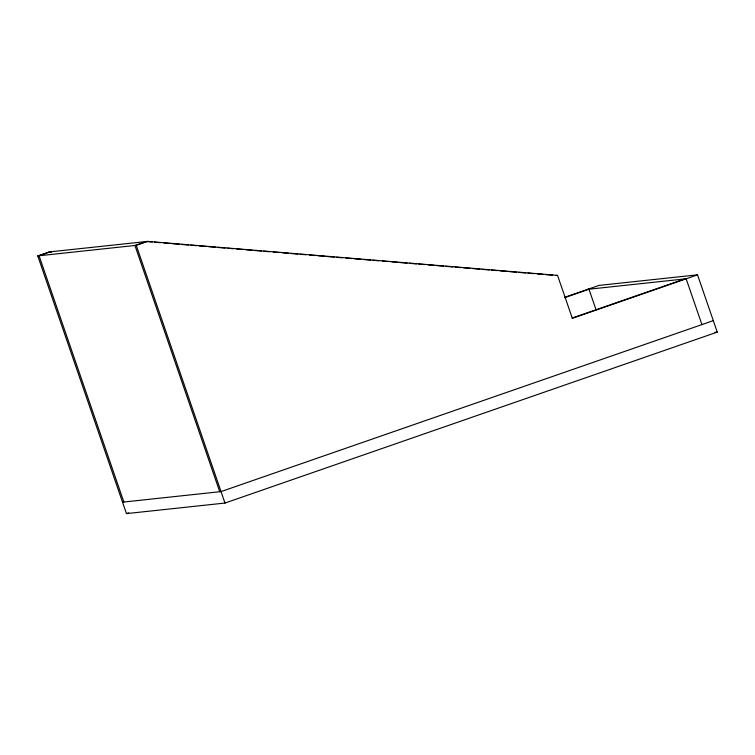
<?xml version="1.0" encoding="UTF-8"?>
<svg xmlns="http://www.w3.org/2000/svg" width="755" height="755" viewBox="0 0 755 755"><rect width="100%" height="100%" fill="white"/><g stroke="black" fill="none" stroke-linecap="round" stroke-linejoin="round"><path stroke-width="1.13" d="M37.75 255.907L49.132 251.953L147.631 241.392L557.539 275.367L572.328 318.317L697.535 274.839L717.25 332.106L224.981 503.047L126.481 513.608L37.75 255.907L136.249 245.337L147.631 241.392M50.443 251.811L39.062 255.766L123.858 502.018M564.447 297.413L599.036 285.399L697.535 274.839M564.655 297.659L588.966 289.212L596.101 309.937M572.12 318.072L684.832 278.935M126.481 513.608L128.709 512.834M713.305 320.648L221.036 491.59L122.546 502.16M556.227 275.509L557.539 275.367M587.654 289.354L686.153 278.793L701.923 324.603M714.909 332.36L717.25 332.106M152.189 242.015L146.319 241.524L134.937 245.479L219.724 491.731M154.539 242.213L160.409 242.695M163.939 242.987L169.809 243.478M172.159 243.667L179.199 244.252M181.549 244.45L188.599 245.035M190.949 245.224L196.819 245.715M199.169 245.913L206.219 246.498M208.569 246.687L215.619 247.272M217.959 247.47L225.009 248.055M227.359 248.244L233.229 248.735M236.759 249.027L242.629 249.509M246.149 249.801L252.028 250.292M254.369 250.481L261.419 251.066M263.769 251.264L269.639 251.755M273.168 252.047L279.039 252.529M282.559 252.821L288.438 253.312M290.788 253.501L297.829 254.086M300.179 254.284L306.049 254.765M309.578 255.058L315.448 255.549M317.798 255.747L324.848 256.322M327.198 256.521L334.238 257.106M336.588 257.304L342.459 257.785M345.988 258.078L351.858 258.569M354.208 258.757L361.258 259.343M363.608 259.541L370.648 260.126M372.998 260.315L378.878 260.805M382.398 261.098L388.268 261.579M391.798 261.872L397.668 262.363M400.018 262.561L407.058 263.136M409.408 263.335L416.458 263.92M418.808 264.118L424.678 264.599M428.208 264.892L434.078 265.382M436.428 265.571L443.468 266.156M445.818 266.355L452.868 266.94M455.218 267.128L461.088 267.619M463.438 267.817L470.488 268.393M472.838 268.591L479.887 269.176M482.228 269.375L489.278 269.96M491.628 270.148L497.498 270.639M499.848 270.828L506.898 271.413M509.248 271.611L516.297 272.196M518.647 272.385L525.688 272.97M528.038 273.168L533.908 273.659M537.437 273.942L543.307 274.433M545.657 274.631L552.707 275.216M49.132 251.953L51.482 252.151M136.249 245.337L224.981 503.047"/></g></svg>
